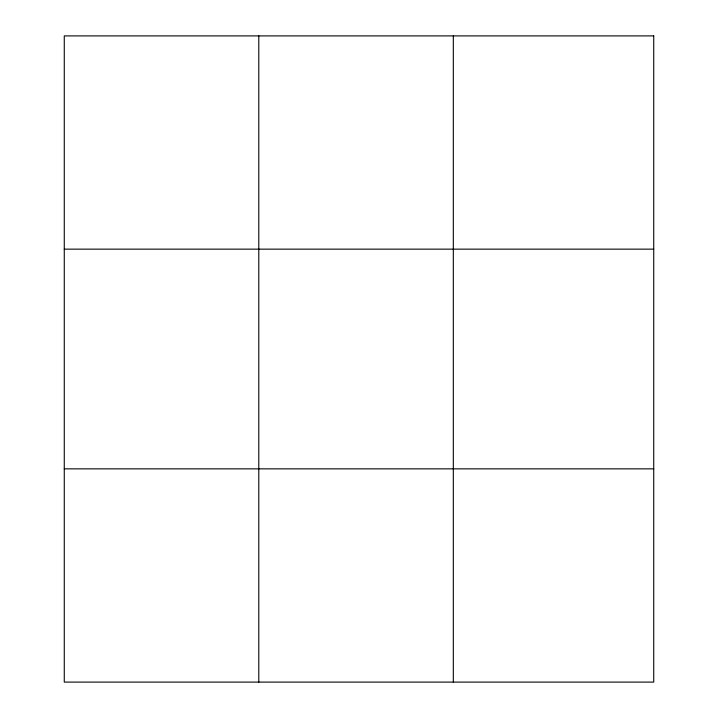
<?xml version="1.0" encoding="UTF-8"?>
<svg xmlns="http://www.w3.org/2000/svg" width="718" height="718" viewBox="0 0 718 718"><rect width="100%" height="100%" fill="white"/><g stroke="black" fill="none" stroke-linecap="round" stroke-linejoin="round"><path stroke-width="1.08" d="M258.794 35.9L258.794 682.1M453.318 35.9L453.318 682.1M64.27 249.146L653.73 249.146M64.27 468.854L653.73 468.854M653.73 35.9L653.73 682.1L64.27 682.1L64.27 35.9L653.73 35.9"/></g></svg>
